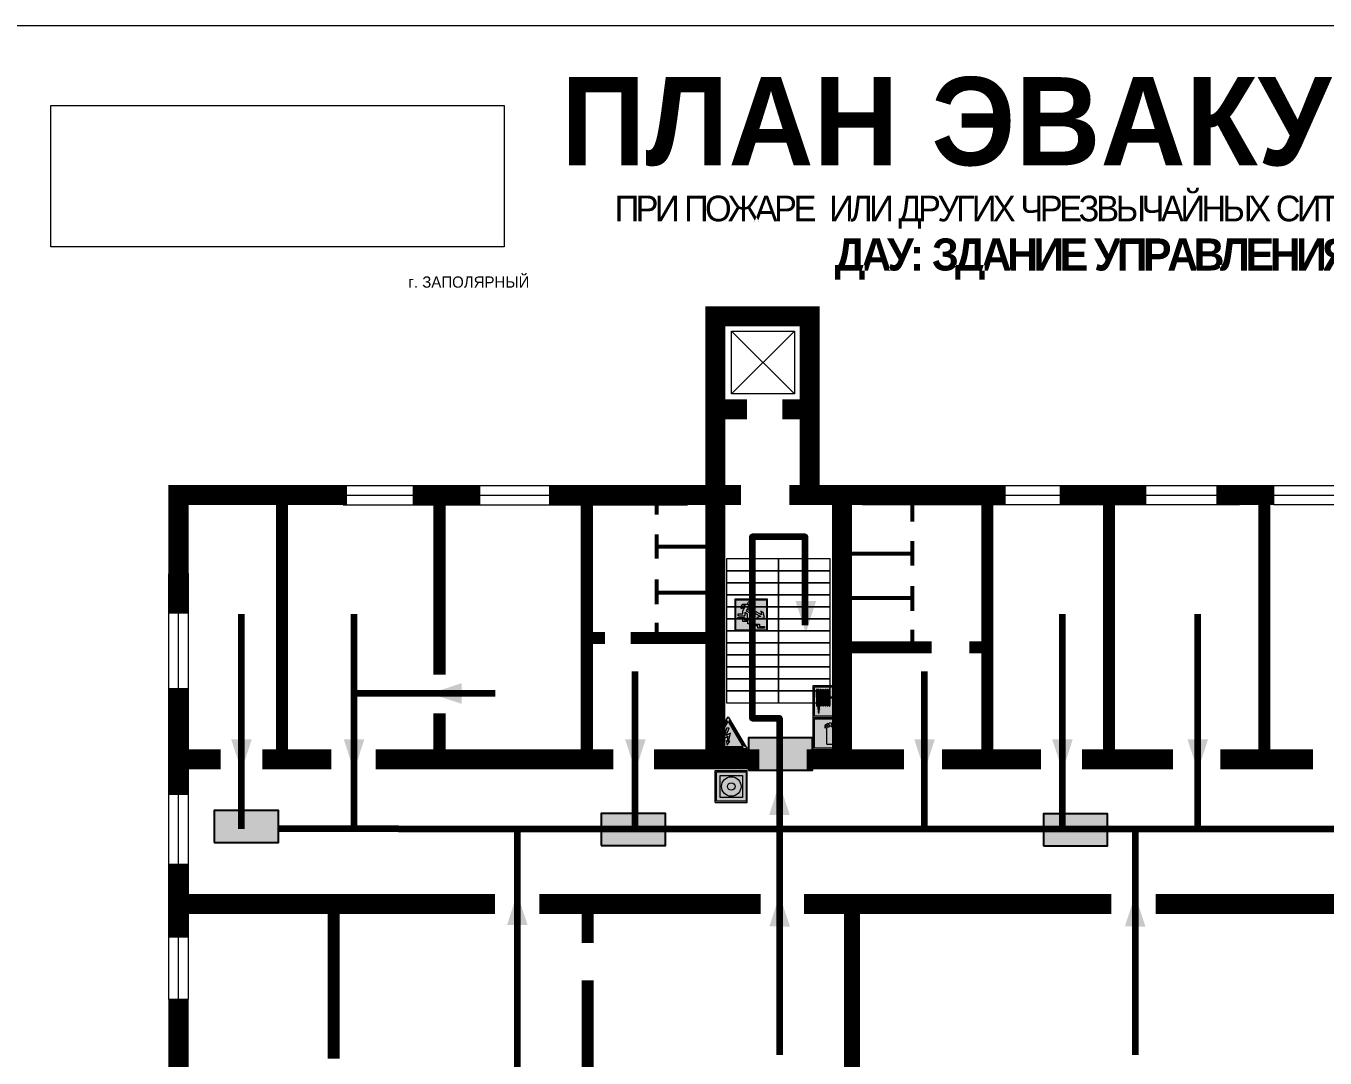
# Model space of a CAD drawing. Header units: millimetres. Extents: x 13114 to 67229, y 22859 to 38520.
# Drawn here: x 24421 to 24745.1, y 36480.2 to 36737.7 of the extents above; entities that cross this region are included whole.
import ezdxf

# ---------------------------------------------------------------- set-up
doc = ezdxf.new("R2010")
doc.units = ezdxf.units.MM
doc.layers.add('План_Штампы', color=7, linetype='Continuous')
doc.styles.add('обычный', font='arial.ttf')
picture_1 = doc.add_image_def('image1.jpg', size_in_pixel=(337, 105))

# ---------------------------------------------------------------- blocks, each defined once
blk = doc.blocks.new('A$C7B4425F7')
at = {"true_color": 0xffffff}
blk.add_hatch(color=7, dxfattribs=at).paths.add_polyline_path([(0, 0), (-16, 0), (-16, -8), (0, -8)])
h = blk.add_hatch(color=126)
h.paths.add_polyline_path([(-0.2, -0.2), (-15.8, -0.2), (-15.8, -7.8), (-0.2, -7.8)])
h.paths.add_polyline_path([(-11.76, -2.03), (-11.76, -3.66), (-11.17, -3.66, -0.568275), (-11.17, -6.18), (-12.58, -6.18), (-12.58, -2.03)], flags=16)
h.paths.add_polyline_path([(-13.33, -4.12, -0.495768), (-13.59, -6.18), (-15.03, -6.18), (-15.03, -2.03), (-13.59, -2.03, -0.487973)], flags=16)
h.paths.add_polyline_path([(-10.25, -2.03), (-9.48, -2.03), (-9.48, -6.18), (-10.25, -6.18)], flags=16)
h.paths.add_polyline_path([(-13.84, -3.69), (-14.24, -3.69), (-14.24, -3.03), (-13.9, -3.03, -0.692621)], flags=0)
h.paths.add_polyline_path([(-9.15, -2.03), (-8.4, -2.03), (-8.04, -3.07), (-7.68, -2.03), (-6.93, -2.03), (-7.64, -4.1), (-6.93, -6.18), (-7.68, -6.18), (-8.04, -5.14), (-8.4, -6.18), (-9.15, -6.18), (-8.44, -4.1)], flags=16)
h.paths.add_polyline_path([(-11.76, -4.46), (-11.42, -4.46, -0.692621), (-11.36, -5.12), (-11.76, -5.12)], flags=0)
h.paths.add_polyline_path([(-13.9, -5.2), (-14.24, -5.2), (-14.24, -4.55), (-13.84, -4.55, -0.708038)], flags=0)
edge = h.paths.add_edge_path(flags=16)
edge.add_ellipse((-5.51, -4.08), major_axis=(0, 2.05), ratio=0.586184, start_angle=0, end_angle=360)
edge = h.paths.add_edge_path(flags=0)
edge.add_ellipse((-5.51, -4.08), major_axis=(0, 1.14), ratio=0.454828, start_angle=0, end_angle=360)
h.paths.add_polyline_path([(-4.13, -4.96, 0.377264), (-3.48, -4.52, 0.0555), (-3.16, -2.03), (-1.66, -2.03), (-1.66, -4.96), (-0.96, -4.96), (-0.96, -7.01), (-1.75, -7.01), (-1.75, -6.18), (-3.3, -6.18), (-3.3, -7.02), (-4.13, -7.02)], flags=16)
h.paths.add_polyline_path([(-2.73, -2.91), (-2.28, -2.91), (-2.28, -4.96), (-3.05, -4.96, 0.079136)], flags=0)
at = {"color": 126}
blk.add_lwpolyline([(-16, -8), (0, -8), (0, 0), (-16, 0)], close=True, dxfattribs=at)
blk = doc.blocks.new('вниз')
at = {"lineweight": 0, "true_color": 0xffffff}
h = blk.add_hatch(color=7, dxfattribs=at)
h.dxf.hatch_style = 1
h.paths.add_polyline_path([(40994.51, -4472.22), (40986.51, -4472.22), (40986.51, -4480.22), (40994.51, -4480.22)])
h.paths.add_polyline_path([(40994.31, -4472.42), (40994.31, -4480.01), (40986.71, -4480.01), (40986.71, -4472.42)], flags=16)
h.paths.add_polyline_path([(40988.43, -4473.53), (40989.43, -4473.53), (40990.19, -4473.96), (40990.19, -4474.6), (40991, -4474.6), (40991, -4475.06), (40989.73, -4475.06), (40989.73, -4474.46), (40989.3, -4475.18), (40990.17, -4475.7), (40990.17, -4477.11), (40989.63, -4477.11), (40989.63, -4476.01), (40988.94, -4475.59), (40988.94, -4476.46), (40988.94, -4476.46), (40987.47, -4476.46), (40987.26, -4476.46), (40987.26, -4475.92), (40988.4, -4475.92), (40988.4, -4475.2), (40989.1, -4473.99), (40988.66, -4473.99), (40988.24, -4474.7), (40987.86, -4474.47), (40988.41, -4473.56)], flags=0)
h.paths.add_polyline_path([(40990.55, -4473.29, -1), (40989.69, -4473.29, -1)], flags=0)
h.paths.add_polyline_path([(40988.85, -4476.89), (40988.85, -4477.43), (40990.1, -4477.43), (40990.1, -4477.99), (40991.34, -4477.99), (40991.34, -4478.54), (40992.59, -4478.54), (40992.59, -4479.09), (40993.83, -4479.09), (40993.83, -4479.52), (40992.17, -4479.52), (40992.17, -4478.97), (40990.91, -4478.97), (40990.91, -4478.41), (40989.68, -4478.41), (40989.68, -4477.86), (40988.43, -4477.86), (40988.43, -4477.31), (40987.6, -4477.31), (40987.18, -4477.31), (40987.18, -4476.89)], flags=0)
h.paths.add_polyline_path([(40991.61, -4475.33), (40993.12, -4476.2), (40992.9, -4475.27), (40993.48, -4475.6), (40993.83, -4476.88), (40992.56, -4477.22), (40991.97, -4476.88), (40992.9, -4476.61), (40991.38, -4475.74), (40991.58, -4475.39)], flags=0)
h.paths.add_polyline_path([(40990.19, -4473.96), (40989.43, -4473.53), (40988.43, -4473.53), (40988.41, -4473.56), (40987.86, -4474.47), (40988.24, -4474.7), (40988.66, -4473.99), (40989.1, -4473.99), (40988.4, -4475.2), (40988.4, -4475.92), (40987.26, -4475.92), (40987.26, -4476.46), (40987.47, -4476.46), (40988.94, -4476.46), (40988.94, -4476.27), (40988.94, -4475.59), (40989.63, -4476.01), (40989.63, -4477.11), (40990.17, -4477.11), (40990.17, -4475.7), (40989.3, -4475.18), (40989.73, -4474.46), (40989.73, -4475.06), (40991, -4475.06), (40991, -4474.6), (40990.19, -4474.6)], flags=0)
h.paths.add_polyline_path([(40990.55, -4473.29, 1), (40989.69, -4473.29, 1)], flags=0)
h.paths.add_polyline_path([(40991.61, -4475.33), (40991.58, -4475.39), (40991.38, -4475.74), (40992.9, -4476.61), (40991.97, -4476.88), (40992.56, -4477.22), (40993.83, -4476.88), (40993.48, -4475.6), (40992.9, -4475.27), (40993.12, -4476.2)], flags=0)
h.paths.add_polyline_path([(40990.1, -4477.43), (40988.85, -4477.43), (40988.85, -4476.89), (40987.18, -4476.89), (40987.18, -4477.31), (40987.6, -4477.31), (40988.43, -4477.31), (40988.43, -4477.86), (40989.68, -4477.86), (40989.68, -4478.41), (40990.91, -4478.41), (40990.91, -4478.97), (40992.17, -4478.97), (40992.17, -4479.52), (40993.83, -4479.52), (40993.83, -4479.09), (40992.59, -4479.09), (40992.59, -4478.54), (40991.34, -4478.54), (40991.34, -4477.99), (40990.1, -4477.99)], flags=0)
at = {"lineweight": 0}
h = blk.add_hatch(color=126, dxfattribs=at)
h.dxf.hatch_style = 1
h.paths.add_polyline_path([(40994.31, -4472.42), (40986.71, -4472.42), (40986.71, -4480.01), (40994.31, -4480.01)])
h.paths.add_polyline_path([(40988.43, -4473.53), (40989.43, -4473.53), (40990.19, -4473.96), (40990.19, -4474.6), (40991, -4474.6), (40991, -4475.06), (40989.73, -4475.06), (40989.73, -4474.46), (40989.3, -4475.18), (40990.17, -4475.7), (40990.17, -4477.11), (40989.63, -4477.11), (40989.63, -4476.01), (40988.94, -4475.59), (40988.94, -4476.46), (40988.94, -4476.46), (40987.47, -4476.46), (40987.26, -4476.46), (40987.26, -4475.92), (40988.4, -4475.92), (40988.4, -4475.2), (40989.1, -4473.99), (40988.66, -4473.99), (40988.24, -4474.7), (40987.86, -4474.47), (40988.41, -4473.56)], flags=16)
h.paths.add_polyline_path([(40990.55, -4473.29, -1), (40989.69, -4473.29, -1)], flags=16)
h.paths.add_polyline_path([(40988.85, -4476.89), (40988.85, -4477.43), (40990.1, -4477.43), (40990.1, -4477.99), (40991.34, -4477.99), (40991.34, -4478.54), (40992.59, -4478.54), (40992.59, -4479.09), (40993.83, -4479.09), (40993.83, -4479.52), (40992.17, -4479.52), (40992.17, -4478.97), (40990.91, -4478.97), (40990.91, -4478.41), (40989.68, -4478.41), (40989.68, -4477.86), (40988.43, -4477.86), (40988.43, -4477.31), (40987.6, -4477.31), (40987.18, -4477.31), (40987.18, -4476.89)], flags=16)
h.paths.add_polyline_path([(40991.61, -4475.33), (40993.12, -4476.2), (40992.9, -4475.27), (40993.48, -4475.6), (40993.83, -4476.88), (40992.56, -4477.22), (40991.97, -4476.88), (40992.9, -4476.61), (40991.38, -4475.74), (40991.58, -4475.39)], flags=16)
at = {"lineweight": 0, "true_color": 0xffffff}
h = blk.add_hatch(color=7, dxfattribs=at)
h.dxf.hatch_style = 1
h.paths.add_polyline_path([(40989.73, -4474.46), (40989.73, -4475.06), (40991, -4475.06), (40991, -4474.6), (40990.19, -4474.6), (40990.19, -4473.96), (40989.43, -4473.53), (40988.43, -4473.53), (40988.41, -4473.56), (40987.86, -4474.47), (40988.24, -4474.7), (40988.66, -4473.99), (40989.1, -4473.99), (40988.4, -4475.2), (40988.4, -4475.92), (40987.26, -4475.92), (40987.26, -4476.46), (40987.47, -4476.46), (40988.94, -4476.46), (40988.94, -4475.59), (40989.63, -4476.01), (40989.63, -4477.11), (40990.17, -4477.11), (40990.17, -4475.7), (40989.3, -4475.18)])
h.paths.add_polyline_path([(40989.69, -4473.29, 1), (40990.55, -4473.29, 1)])
h.paths.add_polyline_path([(40991.61, -4475.33), (40991.58, -4475.39), (40991.38, -4475.74), (40992.9, -4476.61), (40991.97, -4476.88), (40992.56, -4477.22), (40993.83, -4476.88), (40993.48, -4475.6), (40992.9, -4475.27), (40993.12, -4476.2)])
h.paths.add_polyline_path([(40990.1, -4477.43), (40988.85, -4477.43), (40988.85, -4476.89), (40987.18, -4476.89), (40987.18, -4477.31), (40987.6, -4477.31), (40988.43, -4477.31), (40988.43, -4477.86), (40989.68, -4477.86), (40989.68, -4478.41), (40990.91, -4478.41), (40990.91, -4478.97), (40992.17, -4478.97), (40992.17, -4479.52), (40993.83, -4479.52), (40993.83, -4479.09), (40992.59, -4479.09), (40992.59, -4478.54), (40991.34, -4478.54), (40991.34, -4477.99), (40990.1, -4477.99)])
at = {"color": 126, "lineweight": 0}
for points in [[(40986.51, -4472.22), (40994.51, -4472.22), (40994.51, -4480.22), (40986.51, -4480.22)], [(40986.71, -4472.42), (40994.31, -4472.42), (40994.31, -4480.01), (40986.71, -4480.01)]]:
    blk.add_lwpolyline(points, close=True, dxfattribs=at)
for points in [[(40987.47, -4476.46), (40987.26, -4476.46), (40987.26, -4475.92), (40988.4, -4475.92), (40988.4, -4475.2), (40989.1, -4473.99), (40988.66, -4473.99), (40988.24, -4474.7), (40987.86, -4474.47), (40988.41, -4473.56), (40988.43, -4473.53), (40989.43, -4473.53), (40990.19, -4473.96), (40990.19, -4474.6), (40991, -4474.6), (40991, -4475.06), (40989.73, -4475.06), (40989.73, -4474.46), (40989.3, -4475.18), (40990.17, -4475.7), (40990.17, -4477.11), (40989.63, -4477.11), (40989.63, -4476.01), (40988.94, -4475.59), (40988.94, -4476.46)], [(40991.58, -4475.39), (40991.38, -4475.74), (40992.9, -4476.61), (40991.97, -4476.88), (40992.56, -4477.22), (40993.83, -4476.88), (40993.48, -4475.6), (40992.9, -4475.27), (40993.12, -4476.2), (40991.61, -4475.33), (40991.58, -4475.39)], [(40987.6, -4477.31), (40987.18, -4477.31), (40987.18, -4476.89), (40988.85, -4476.89), (40988.85, -4477.43), (40990.1, -4477.43), (40990.1, -4477.99), (40991.34, -4477.99), (40991.34, -4478.54), (40992.59, -4478.54), (40992.59, -4479.09), (40993.83, -4479.09), (40993.83, -4479.52), (40992.17, -4479.52), (40992.17, -4478.97), (40990.91, -4478.97), (40990.91, -4478.41), (40989.68, -4478.41), (40989.68, -4477.86), (40988.43, -4477.86), (40988.43, -4477.31), (40987.6, -4477.31)], [(40987.47, -4476.46), (40988.94, -4476.46), (40988.94, -4476.27)]]:
    blk.add_lwpolyline(points, dxfattribs=at)
blk.add_circle((40990.12, -4473.29), 0.432, dxfattribs=at)
blk = doc.blocks.new('A$C32E8229D')
at = {"true_color": 0xffffff}
blk.add_hatch(color=7, dxfattribs=at).paths.add_polyline_path([(0, 0), (0, -8), (16, -8), (16, 0)])
h = blk.add_hatch(color=126)
h.paths.add_polyline_path([(0.2, -0.2), (15.8, -0.2), (15.8, -7.8), (0.2, -7.8)])
h.paths.add_polyline_path([(13.49, -2.05), (12.08, -2.05), (11.37, -2.63, 0.162397), (11.29, -2.84), (11.29, -3.63), (10.35, -3.63), (10.35, -4.05), (11.68, -4.05), (11.68, -3.48), (12.26, -4.28), (11.29, -5.1), (11.29, -6.78), (11.85, -6.78), (11.85, -5.44), (12.8, -4.64), (12.8, -5.94), (14.46, -5.94), (14.46, -5.39), (13.45, -5.39), (13.45, -3.97), (12.46, -2.59), (13.15, -2.59), (13.69, -3.34), (14.18, -3)], flags=16)
h.paths.add_polyline_path([(10.74, -1.82, 1), (11.8, -1.82, 1)], flags=16)
h.paths.add_polyline_path([(9.39, -3.59), (5.99, -3.59), (6.56, -3.03), (5.91, -3.03), (5.1, -3.83), (5.91, -4.64), (6.56, -4.64), (5.99, -4.09), (9.39, -4.09)], flags=16)
h.paths.add_polyline_path([(4.29, -1.08), (1.72, -1.08), (1.72, -6.6), (4.29, -6.6)], flags=16)
at = {"color": 126}
blk.add_lwpolyline([(16, -8), (0, -8), (0, 0), (16, 0)], close=True, dxfattribs=at)
blk = doc.blocks.new('A$C54414219')
at = {"true_color": 0xffffff}
h = blk.add_hatch(color=7, dxfattribs=at)
h.paths.add_polyline_path([(2.39, -9.45), (2.39, -18.3), (11.23, -18.3), (11.23, -9.45)], flags=0)
h.paths.add_polyline_path([(10.71, -13.87, -1), (2.92, -13.87, -1)], flags=0)
h.paths.add_polyline_path([(8.3, -13.87, -1), (5.33, -13.87, -1)], flags=0)
h.paths.add_polyline_path([(0.41, -7.47), (0.41, -20.27), (13.21, -20.27), (13.21, -7.47)])
h.paths.add_polyline_path([(0.92, -19.77), (12.71, -19.77), (12.71, -7.98), (0.92, -7.98)], flags=16)
h.paths.add_polyline_path([(11.23, -9.45), (11.23, -18.3), (2.39, -18.3), (2.39, -9.45)], flags=0)
at = {"lineweight": 5}
h = blk.add_hatch(color=242, dxfattribs=at)
h.paths.add_polyline_path([(12.71, -7.98), (0.92, -7.98), (0.92, -19.77), (12.71, -19.77)])
h.paths.add_polyline_path([(11.23, -18.3), (2.39, -18.3), (2.39, -9.45), (11.23, -9.45)], flags=16)
h.paths.add_polyline_path([(10.71, -13.87, -1), (2.92, -13.87, -1)], flags=0)
h.paths.add_polyline_path([(8.3, -13.87, -1), (5.33, -13.87, -1)], flags=0)
at = {"true_color": 0xffffff}
h = blk.add_hatch(color=7, dxfattribs=at)
h.paths.add_polyline_path([(2.39, -9.45), (2.39, -18.3), (11.23, -18.3), (11.23, -9.45)])
h.paths.add_polyline_path([(10.71, -13.87, -1), (2.92, -13.87, -1)], flags=16)
h.paths.add_polyline_path([(8.3, -13.87, -1), (5.33, -13.87, -1)], flags=0)
at = {"lineweight": 5}
h = blk.add_hatch(color=242, dxfattribs=at)
h.paths.add_polyline_path([(2.92, -13.87, 1), (10.71, -13.87, 1)])
h.paths.add_polyline_path([(8.3, -13.87, -1), (5.33, -13.87, -1)], flags=16)
at = {"color": 242, "lineweight": 5}
for p, q in [((0.41, -20.27), (0.41, -7.47)), ((0.41, -7.47), (13.21, -7.47)), ((0.41, -7.47), (13.21, -7.47)), ((13.21, -20.27), (13.21, -7.47)), ((0.41, -20.27), (13.21, -20.27))]:
    blk.add_line(p, q, dxfattribs=at)
for points in [[(0.92, -7.98), (12.71, -7.98), (12.71, -19.77), (0.92, -19.77)], [(2.39, -9.45), (11.23, -9.45), (11.23, -18.3), (2.39, -18.3)]]:
    blk.add_lwpolyline(points, close=True, dxfattribs=at)
for radius in [3.89, 1.49]:
    blk.add_circle((6.81, -13.87), radius, dxfattribs=at)
blk = doc.blocks.new('A$C3E6D3DDE')
at = {"lineweight": 5}
h = blk.add_hatch(color=40, dxfattribs=at)
h.paths.add_polyline_path([(24.1, 1.45), (16.46, -11.35), (31.74, -11.35)])
h.paths.add_polyline_path([(24.09, -0.46), (30.03, -10.41), (18.14, -10.41)], flags=16)
h.paths.add_polyline_path([(24.54, -3.08), (23.41, -6.02), (25.13, -5.01), (24.33, -8.5), (24.82, -8.27), (23.79, -9.86), (23.4, -8.04), (23.8, -8.43), (24.04, -6.29), (22.39, -7.25), (23.44, -3.08)], flags=0)
h = blk.add_hatch(color=256, dxfattribs=at)
h.paths.add_polyline_path([(24.37, 0.03, 0.567511), (23.82, 0.03), (17.59, -10.4, 0.582454), (17.86, -10.88), (30.32, -10.88, 0.582149), (30.6, -10.4)])
h.paths.add_polyline_path([(24.09, -0.46), (18.14, -10.41), (30.03, -10.41)], flags=16)
h.paths.add_polyline_path([(24.54, -3.08), (23.41, -6.02), (25.13, -5.01), (24.33, -8.5), (24.82, -8.27), (23.79, -9.86), (23.4, -8.04), (23.8, -8.43), (24.04, -6.29), (22.39, -7.25), (23.44, -3.08)], flags=0)
h = blk.add_hatch(color=40, dxfattribs=at)
h.paths.add_polyline_path([(24.09, -0.46), (18.14, -10.41), (30.03, -10.41)])
h.paths.add_polyline_path([(24.82, -8.27), (23.79, -9.86), (23.4, -8.04), (23.8, -8.43), (24.04, -6.29), (22.39, -7.25), (23.44, -3.08), (24.54, -3.08), (23.41, -6.02), (25.13, -5.01), (24.33, -8.5)], flags=16)
at = {"color": 40, "lineweight": 5}
for p, q in [((16.46, -11.35), (24.1, 1.45)), ((24.1, 1.45), (31.74, -11.35))]:
    blk.add_line(p, q, dxfattribs=at)
at = {"lineweight": 5}
for p, q in [((17.59, -10.4), (23.82, 0.03)), ((24.37, 0.03), (30.6, -10.4)), ((18.14, -10.41), (24.09, -0.46)), ((23.44, -3.08), (22.39, -7.25)), ((23.41, -6.02), (24.54, -3.08)), ((25.13, -5.01), (23.41, -6.02)), ((24.54, -3.08), (23.44, -3.08)), ((24.09, -0.46), (30.03, -10.41)), ((24.33, -8.5), (25.13, -5.01)), ((22.39, -7.25), (24.04, -6.29)), ((23.8, -8.43), (23.4, -8.04)), ((23.4, -8.04), (23.79, -9.86)), ((23.79, -9.86), (24.82, -8.27)), ((24.04, -6.29), (23.8, -8.43)), ((24.82, -8.27), (24.33, -8.5)), ((17.86, -10.88), (30.32, -10.88)), ((18.14, -10.41), (30.03, -10.41))]:
    blk.add_line(p, q, dxfattribs=at)
at = {"color": 50, "lineweight": 5}
blk.add_line((31.74, -11.35), (16.46, -11.35), dxfattribs=at)
blk = doc.blocks.new('A$C3AD82952')
at = {"true_color": 0xf5f5ff}
h = blk.add_hatch(color=7, dxfattribs=at)
h.dxf.hatch_style = 1
h.paths.add_polyline_path([(8.21, 8.73, 0.414214), (7.89, 9.05), (7.22, 9.05), (7.22, 9.92), (7.59, 9.92, 1), (7.57, 10.36), (7.22, 10.36), (7.22, 10.6), (6.43, 10.6), (6.43, 10.36), (6.01, 10.36), (4.74, 9.59), (4.74, 8.69), (4.98, 8.73), (4.98, 9.26), (6.12, 9.91), (6.43, 9.91), (6.43, 9.05), (5.76, 9.05, 0.414214), (5.44, 8.73), (5.44, 2.2), (8.21, 2.2)], flags=0)
h.paths.add_polyline_path([(12.8, 12.8), (0, 12.8), (0, 0), (12.8, 0)])
h.paths.add_polyline_path([(0.51, 12.29), (12.29, 12.29), (12.29, 0.51), (0.51, 0.51)], flags=16)
h.paths.add_polyline_path([(4.74, 9.59), (6.01, 10.36), (6.43, 10.36), (6.43, 10.6), (7.22, 10.6), (7.22, 10.36), (7.59, 10.36, -0.94586), (7.59, 9.92), (7.22, 9.92), (7.22, 9.05), (7.89, 9.05, -0.414214), (8.21, 8.73), (8.21, 2.2), (5.44, 2.2), (5.44, 8.73, -0.414214), (5.76, 9.05), (6.43, 9.05), (6.43, 9.91), (6.12, 9.91), (4.98, 9.26), (4.98, 8.73), (4.74, 8.69)], flags=0)
h = blk.add_hatch(color=242)
h.dxf.hatch_style = 1
h.paths.add_polyline_path([(12.29, 12.29), (0.51, 12.29), (0.51, 0.51), (12.29, 0.51)])
h.paths.add_polyline_path([(4.74, 8.69), (4.74, 9.59), (6.01, 10.36), (6.43, 10.36), (6.43, 10.6), (7.22, 10.6), (7.22, 10.36), (7.59, 10.36, -0.94586), (7.59, 9.92), (7.22, 9.92), (7.22, 9.05), (7.89, 9.05, -0.414214), (8.21, 8.73), (8.21, 2.2), (5.44, 2.2), (5.44, 8.73, -0.414214), (5.76, 9.05), (6.43, 9.05), (6.43, 9.91), (6.12, 9.91), (4.98, 9.26), (4.98, 8.73)], flags=16)
h = blk.add_hatch(color=7, dxfattribs=at)
h.dxf.hatch_style = 1
h.paths.add_polyline_path([(8.21, 8.73, 0.414214), (7.89, 9.05), (7.22, 9.05), (7.22, 9.92), (7.59, 9.92, 1), (7.57, 10.36), (7.22, 10.36), (7.22, 10.6), (6.43, 10.6), (6.43, 10.36), (6.01, 10.36), (4.74, 9.59), (4.74, 8.69), (4.98, 8.73), (4.98, 9.26), (6.12, 9.91), (6.43, 9.91), (6.43, 9.05), (5.76, 9.05, 0.414214), (5.44, 8.73), (5.44, 2.2), (8.21, 2.2)])
at = {"color": 242, "lineweight": 5}
for p, q in [((0, 0), (0, 12.8)), ((0, 12.8), (12.8, 12.8)), ((7.22, 10.6), (6.43, 10.6)), ((6.43, 10.6), (6.43, 10.36)), ((7.22, 10.36), (7.22, 10.6)), ((12.8, 0), (12.8, 12.8)), ((6.01, 10.36), (4.74, 9.59)), ((4.74, 9.59), (4.74, 8.69)), ((4.74, 8.69), (4.98, 8.73)), ((4.98, 9.26), (6.12, 9.91)), ((4.98, 8.73), (4.98, 9.26)), ((5.44, 2.2), (5.44, 8.73)), ((5.76, 9.05), (6.43, 9.05)), ((6.01, 10.36), (6.43, 10.36)), ((6.12, 9.91), (6.43, 9.91)), ((6.43, 9.91), (6.43, 9.05)), ((7.59, 10.36), (7.22, 10.36)), ((7.22, 9.05), (7.22, 9.92)), ((7.59, 9.92), (7.22, 9.92)), ((7.89, 9.05), (7.22, 9.05)), ((8.21, 2.2), (8.21, 8.73)), ((0, 0), (12.8, 0)), ((5.44, 2.2), (8.21, 2.2))]:
    blk.add_line(p, q, dxfattribs=at)
blk.add_lwpolyline([(0.51, 12.29), (12.29, 12.29), (12.29, 0.51), (0.51, 0.51)], close=True, dxfattribs=at)
for centre, radius, start, end in [((5.76, 8.73), 0.32, 90, 180), ((7.58, 10.14), 0.223, 273.1875, 86.8125), ((7.89, 8.73), 0.32, 0, 90)]:
    blk.add_arc(centre, radius, start, end, dxfattribs=at)
blk = doc.blocks.new('A$C37112FD5')
at = {"true_color": 0xf5f5ff}
h = blk.add_hatch(color=7, dxfattribs=at)
h.dxf.hatch_style = 1
h.paths.add_polyline_path([(12.8, -7.4), (0, -7.4), (0, -20.2), (12.8, -20.2)])
h.paths.add_polyline_path([(12.29, -7.91), (12.29, -19.69), (0.51, -19.69), (0.51, -7.91)], flags=16)
h.paths.add_polyline_path([(4.98, -9.04, -0.42597), (5.17, -9.22), (5.17, -12.25), (5.17, -15.29, -0.432244), (4.98, -15.47), (4.83, -15.47, -0.42597), (4.64, -15.29), (4.64, -12.25), (4.64, -9.22, -0.432244), (4.83, -9.04)], flags=0)
h.paths.add_polyline_path([(4.28, -9.22), (4.28, -12.25), (4.28, -15.29, -0.432244), (4.09, -15.47), (3.94, -15.47, -0.42597), (3.75, -15.29), (3.75, -12.25), (3.75, -9.22, -0.432244), (3.94, -9.04), (4.09, -9.04, -0.42597)], flags=0)
h.paths.add_polyline_path([(5.72, -9.04), (5.87, -9.04, -0.42597), (6.06, -9.22), (6.06, -12.25), (6.06, -15.29, -0.432244), (5.87, -15.47), (5.72, -15.47, -0.42597), (5.53, -15.29), (5.53, -12.25), (5.53, -9.22, -0.432244)], flags=0)
h.paths.add_polyline_path([(6.42, -8.9), (6.5, -8.9, -0.42597), (6.69, -9.08), (6.69, -12.03), (8.21, -12.03, -15.824349), (8.21, -12.47), (6.69, -12.47), (6.69, -15.42, -0.432244), (6.5, -15.6), (6.42, -15.6)], flags=0)
h.paths.add_polyline_path([(3.39, -9.22), (3.39, -12.25), (3.39, -15.29, -0.432244), (3.2, -15.47), (3.05, -15.47, -0.42597), (2.85, -15.29), (2.85, -12.25), (2.85, -9.22, -0.432244), (3.05, -9.04), (3.2, -9.04, -0.42597)], flags=0)
h.paths.add_polyline_path([(2.5, -9.22), (2.5, -16.71), (1.96, -16.71), (1.96, -9.22, -0.432244), (2.15, -9.04), (2.31, -9.04, -0.42597)], flags=0)
h.paths.add_polyline_path([(1.61, -8.9), (1.61, -15.6), (1.57, -15.6, -0.42597), (1.37, -15.42), (1.37, -12.03), (1.37, -9.09, -0.432244), (1.57, -8.9)], flags=0)
h.paths.add_polyline_path([(9.76, -10.81), (9.76, -12.03), (8.49, -12.03, -0.336371)], flags=0)
h.paths.add_polyline_path([(8.49, -12.47), (9.76, -12.47), (9.76, -13.7, -0.336371)], flags=0)
h.paths.add_polyline_path([(10.11, -10.81, -0.336371), (11.38, -12.03), (10.11, -12.03)], flags=0)
h.paths.add_polyline_path([(10.11, -12.47), (11.38, -12.47, -0.336371), (10.11, -13.7)], flags=0)
h.paths.add_polyline_path([(2.5, -16.84), (2.5, -17.05), (1.97, -17.05), (1.97, -16.84)], flags=0)
h.paths.add_polyline_path([(2.5, -17.24, -0.033778), (2.24, -18.6, -0.033778), (1.97, -17.24)], flags=0)
h = blk.add_hatch(color=242)
h.dxf.hatch_style = 1
h.paths.add_polyline_path([(12.29, -7.91), (0.51, -7.91), (0.51, -19.69), (12.29, -19.69)])
h.paths.add_polyline_path([(6.42, -15.6), (6.42, -8.9), (6.5, -8.9, -0.42597), (6.69, -9.08), (6.69, -12.03), (8.21, -12.03, -15.824349), (8.21, -12.47), (6.69, -12.47), (6.69, -15.42, -0.432244), (6.5, -15.6)], flags=16)
h.paths.add_polyline_path([(5.87, -15.47), (5.72, -15.47, -0.42597), (5.53, -15.29), (5.53, -12.25), (5.53, -9.22, -0.432244), (5.72, -9.04), (5.87, -9.04, -0.42597), (6.06, -9.22), (6.06, -12.25), (6.06, -15.29, -0.432244)], flags=16)
h.paths.add_polyline_path([(4.98, -15.47), (4.83, -15.47, -0.42597), (4.64, -15.29), (4.64, -12.25), (4.64, -9.22, -0.432244), (4.83, -9.04), (4.98, -9.04, -0.42597), (5.17, -9.22), (5.17, -12.25), (5.17, -15.29, -0.432244)], flags=16)
h.paths.add_polyline_path([(4.09, -15.47), (3.94, -15.47, -0.42597), (3.75, -15.29), (3.75, -12.25), (3.75, -9.22, -0.432244), (3.94, -9.04), (4.09, -9.04, -0.42597), (4.28, -9.22), (4.28, -12.25), (4.28, -15.29, -0.432244)], flags=16)
h.paths.add_polyline_path([(3.2, -15.47), (3.05, -15.47, -0.42597), (2.85, -15.29), (2.85, -12.25), (2.85, -9.22, -0.432244), (3.05, -9.04), (3.2, -9.04, -0.42597), (3.39, -9.22), (3.39, -12.25), (3.39, -15.29, -0.432244)], flags=16)
h.paths.add_polyline_path([(2.5, -17.05), (1.97, -17.05), (1.97, -16.84), (2.5, -16.84)], flags=16)
h.paths.add_polyline_path([(2.5, -17.24, -0.033778), (2.24, -18.6, -0.033778), (1.97, -17.24)], flags=16)
h.paths.add_polyline_path([(2.5, -16.71), (1.96, -16.71), (1.96, -9.22, -0.432244), (2.15, -9.04), (2.31, -9.04, -0.42597), (2.5, -9.22)], flags=16)
h.paths.add_polyline_path([(1.61, -15.6), (1.57, -15.6, -0.42597), (1.37, -15.42), (1.37, -12.03), (1.37, -9.09, -0.432244), (1.57, -8.9), (1.61, -8.9)], flags=16)
h.paths.add_polyline_path([(8.49, -12.47), (9.76, -12.47), (9.76, -13.7, -0.336371)], flags=0)
h.paths.add_polyline_path([(10.11, -13.7), (10.11, -12.47), (11.38, -12.47, -0.336371)], flags=0)
h.paths.add_polyline_path([(8.49, -12.03, -0.336371), (9.76, -10.81), (9.76, -12.03)], flags=0)
h.paths.add_polyline_path([(10.11, -12.03), (10.11, -10.81, -0.336371), (11.38, -12.03)], flags=0)
h = blk.add_hatch(color=7, dxfattribs=at)
h.dxf.hatch_style = 1
h.paths.add_polyline_path([(1.61, -8.9), (1.57, -8.9, 0.432244), (1.37, -9.09), (1.37, -12.03), (1.37, -15.42, 0.42597), (1.57, -15.6), (1.61, -15.6)])
h.paths.add_polyline_path([(2.5, -9.22, 0.42597), (2.31, -9.04), (2.15, -9.04, 0.432244), (1.96, -9.22), (1.96, -16.71), (2.5, -16.71)])
h.paths.add_polyline_path([(2.5, -16.84), (1.97, -16.84), (1.97, -17.05), (2.5, -17.05)])
h.paths.add_polyline_path([(2.5, -17.24), (1.97, -17.24, 0.033778), (2.24, -18.6, 0.033778)])
h.paths.add_polyline_path([(3.39, -12.25), (3.39, -9.22, 0.42597), (3.2, -9.04), (3.05, -9.04, 0.432244), (2.85, -9.22), (2.85, -12.25), (2.85, -15.29, 0.42597), (3.05, -15.47), (3.2, -15.47, 0.432244), (3.39, -15.29)])
h.paths.add_polyline_path([(4.28, -12.25), (4.28, -9.22, 0.42597), (4.09, -9.04), (3.94, -9.04, 0.432244), (3.75, -9.22), (3.75, -12.25), (3.75, -15.29, 0.42597), (3.94, -15.47), (4.09, -15.47, 0.432244), (4.28, -15.29)])
h.paths.add_polyline_path([(5.17, -12.25), (5.17, -9.22, 0.42597), (4.98, -9.04), (4.83, -9.04, 0.432244), (4.64, -9.22), (4.64, -12.25), (4.64, -15.29, 0.42597), (4.83, -15.47), (4.98, -15.47, 0.432244), (5.17, -15.29)])
h.paths.add_polyline_path([(6.06, -12.25), (6.06, -9.22, 0.42597), (5.87, -9.04), (5.72, -9.04, 0.432244), (5.53, -9.22), (5.53, -12.25), (5.53, -15.29, 0.42597), (5.72, -15.47), (5.87, -15.47, 0.432244), (6.06, -15.29)])
h.paths.add_polyline_path([(6.69, -12.47), (8.21, -12.47, 15.824349), (8.21, -12.03), (6.69, -12.03), (6.69, -9.08, 0.42597), (6.5, -8.9), (6.42, -8.9), (6.42, -15.6), (6.5, -15.6, 0.432244), (6.69, -15.42)])
h.paths.add_polyline_path([(8.49, -12.47), (9.76, -12.47), (9.76, -13.7, -0.336371)], flags=16)
h.paths.add_polyline_path([(8.49, -12.03, -0.336371), (9.76, -10.81), (9.76, -12.03)], flags=16)
h.paths.add_polyline_path([(10.11, -12.47), (11.38, -12.47, -0.336371), (10.11, -13.7)], flags=16)
h.paths.add_polyline_path([(10.11, -12.03), (10.11, -10.81, -0.336371), (11.38, -12.03)], flags=16)
h = blk.add_hatch(color=242)
h.dxf.hatch_style = 1
h.paths.add_polyline_path([(9.76, -10.81, 0.336371), (8.49, -12.03), (9.76, -12.03)])
h.paths.add_polyline_path([(10.11, -10.81), (10.11, -12.03), (11.38, -12.03, 0.336371)])
h.paths.add_polyline_path([(11.38, -12.47), (10.11, -12.47), (10.11, -13.7, 0.336371)])
h.paths.add_polyline_path([(9.76, -12.47), (8.49, -12.47, 0.336371), (9.76, -13.7)])
at = {"color": 242, "lineweight": 5}
for p, q in [((0, -20.2), (0, -7.4)), ((0, -7.4), (12.8, -7.4)), ((1.37, -12.03), (1.37, -9.08)), ((1.57, -8.9), (1.61, -8.9)), ((1.61, -8.9), (1.61, -15.6)), ((1.96, -16.71), (1.96, -9.22)), ((2.15, -9.04), (2.31, -9.04)), ((2.5, -16.71), (2.5, -9.22)), ((2.85, -12.25), (2.85, -9.22)), ((3.05, -9.04), (3.2, -9.04)), ((3.39, -12.25), (3.39, -9.22)), ((3.75, -12.25), (3.75, -9.22)), ((3.94, -9.04), (4.09, -9.04)), ((4.28, -12.25), (4.28, -9.22)), ((4.64, -12.25), (4.64, -9.22)), ((4.83, -9.04), (4.98, -9.04)), ((5.17, -12.25), (5.17, -9.22)), ((5.53, -12.25), (5.53, -9.22)), ((5.72, -9.04), (5.87, -9.04)), ((6.06, -12.25), (6.06, -9.22)), ((6.42, -8.9), (6.42, -15.6)), ((6.5, -8.9), (6.42, -8.9)), ((6.69, -12.03), (6.69, -9.08)), ((12.8, -20.2), (12.8, -7.4)), ((1.37, -12.03), (1.37, -15.42)), ((2.85, -12.25), (2.85, -15.29)), ((3.05, -15.47), (3.2, -15.47)), ((3.39, -12.25), (3.39, -15.29)), ((3.75, -12.25), (3.75, -15.29)), ((3.94, -15.47), (4.09, -15.47)), ((4.28, -12.25), (4.28, -15.29)), ((4.64, -12.25), (4.64, -15.29)), ((4.83, -15.47), (4.98, -15.47)), ((5.17, -12.25), (5.17, -15.29)), ((5.53, -12.25), (5.53, -15.29)), ((5.72, -15.47), (5.87, -15.47)), ((6.06, -12.25), (6.06, -15.29)), ((8.21, -12.03), (6.69, -12.03)), ((8.21, -12.47), (6.69, -12.47)), ((6.69, -12.47), (6.69, -15.42)), ((9.76, -12.03), (8.49, -12.03)), ((9.76, -12.47), (8.49, -12.47)), ((9.76, -10.81), (9.76, -12.03)), ((9.76, -12.47), (9.76, -13.7)), ((10.11, -10.81), (10.11, -12.03)), ((11.38, -12.03), (10.11, -12.03)), ((11.38, -12.47), (10.11, -12.47)), ((10.11, -12.47), (10.11, -13.7)), ((0, -20.2), (12.8, -20.2)), ((1.57, -15.6), (1.61, -15.6)), ((1.96, -16.71), (2.5, -16.71)), ((1.97, -16.84), (2.5, -16.84)), ((1.97, -17.05), (1.97, -16.84)), ((2.5, -17.05), (1.97, -17.05)), ((1.97, -17.24), (2.5, -17.24)), ((2.5, -16.84), (2.5, -17.05)), ((6.42, -15.6), (6.5, -15.6))]:
    blk.add_line(p, q, dxfattribs=at)
blk.add_lwpolyline([(0.51, -7.91), (12.29, -7.91), (12.29, -19.69), (0.51, -19.69)], close=True, dxfattribs=at)
for centre, radius, start, end in [((1.56, -9.09), 0.182, 87.1027, 180.6071), ((2.15, -9.22), 0.182, 87.1027, 180.6071), ((2.32, -9.22), 0.182, 359.3929, 92.8973), ((3.04, -9.22), 0.182, 87.1027, 180.6071), ((3.21, -9.22), 0.182, 359.3929, 92.8973), ((3.93, -9.22), 0.182, 87.1027, 180.6071), ((4.1, -9.22), 0.182, 359.3929, 92.8973), ((4.82, -9.22), 0.182, 87.1027, 180.6071), ((4.99, -9.22), 0.182, 359.3929, 92.8973), ((5.71, -9.22), 0.182, 87.1027, 180.6071), ((5.88, -9.22), 0.182, 359.3929, 92.8973), ((6.51, -9.09), 0.182, 359.3929, 92.8973), ((1.56, -15.42), 0.182, 179.3929, 272.8973), ((3.04, -15.29), 0.182, 179.3929, 272.8973), ((3.21, -15.29), 0.182, 267.1027, 0.6071), ((3.93, -15.29), 0.182, 179.3929, 272.8973), ((4.1, -15.29), 0.182, 267.1027, 0.6071), ((4.82, -15.29), 0.182, 179.3929, 272.8973), ((4.99, -15.29), 0.182, 267.1027, 0.6071), ((5.71, -15.29), 0.182, 179.3929, 272.8973), ((5.88, -15.29), 0.182, 267.1027, 0.6071), ((6.51, -15.42), 0.182, 267.1027, 0.6071), ((9.93, -12.25), 1.74, 187.2319, 172.7681), ((9.93, -12.25), 1.46, 96.9927, 171.3585), ((9.93, -12.25), 1.46, 188.6415, 263.0073), ((9.93, -12.25), 1.46, 8.6415, 83.0073), ((9.93, -12.25), 1.46, 276.9927, 351.3585), ((12.17, -15.98), 10.27, 187.041, 194.7793), ((-7.7, -15.98), 10.27, 345.2207, 352.959)]:
    blk.add_arc(centre, radius, start, end, dxfattribs=at)

msp = doc.modelspace()

# ---------------------------------------------------------------- linework, layer by layer
at = {"color": 5, "lineweight": 0}
msp.add_lwpolyline([(24401.83, 36342.74), (25001.83, 36342.74), (25001.83, 36737.74), (24401.83, 36737.74)], close=True, dxfattribs=at)
at = {"lineweight": 100, "const_width": 5}
for points in [[(24592.99, 36554.76), (24592.99, 36665.3), (24616.53, 36665.3), (24616.53, 36620.69)], [(24592.99, 36642.08), (24600.93, 36642.08)], [(24616.53, 36642.08), (24609.71, 36642.08)], [(24459.06, 36591.1), (24459.06, 36620.69), (24501.07, 36620.69)], [(24517.45, 36620.69), (24534.37, 36620.69)], [(24551.47, 36620.69), (24567.31, 36620.69)], [(24565.89, 36620.69), (24599.37, 36620.69)], [(24611.49, 36620.69), (24653.52, 36620.69)], [(24624.59, 36620.69), (24624.59, 36554.76)], [(24646.39, 36620.69), (24665.43, 36620.69)], [(24678.89, 36620.69), (24700.56, 36620.69)], [(24717.97, 36620.69), (24732.49, 36620.69)], [(24459.06, 36545.85), (24459.06, 36572.55)], [(24459.06, 36554.76), (24469.56, 36554.76)], [(24479.95, 36554.76), (24497.21, 36554.76)], [(24508.27, 36554.76), (24567.55, 36554.76)], [(24577.72, 36554.76), (24604.01, 36554.76)], [(24615.8, 36554.76), (24640.03, 36554.76)], [(24617.95, 36554.76), (24637.63, 36554.76)], [(24649.59, 36554.76), (24674.25, 36554.76)], [(24684.48, 36554.76), (24707.17, 36554.76)], [(24718.98, 36554.76), (24742.14, 36554.76)], [(24459.06, 36510.27), (24459.06, 36528.75)], [(24459.06, 36518.64), (24538.04, 36518.64)], [(24549.07, 36518.64), (24604.29, 36518.64)], [(24615.14, 36518.64), (24691.8, 36518.64)], [(24702.87, 36518.64), (24801.45, 36518.64)], [(24504.65, 36451.66), (24459.06, 36451.66), (24459.06, 36495.02)]]:
    msp.add_lwpolyline(points, dxfattribs=at)
at = {"lineweight": 0}
for points in [[(24597, 36661.56), (24612.76, 36661.56), (24612.76, 36645.95), (24597, 36645.95)], [(24595.81, 36601.77), (24608.72, 36601.77), (24608.72, 36604.76), (24595.81, 36604.76)], [(24608.72, 36601.77), (24621.62, 36601.77), (24621.62, 36604.76), (24608.72, 36604.76)], [(24595.81, 36598.78), (24608.72, 36598.78), (24608.72, 36601.77), (24595.81, 36601.77)], [(24608.72, 36598.78), (24621.62, 36598.78), (24621.62, 36601.77), (24608.72, 36601.77)], [(24595.81, 36595.79), (24608.72, 36595.79), (24608.72, 36598.78), (24595.81, 36598.78)], [(24608.72, 36595.79), (24621.62, 36595.79), (24621.62, 36598.78), (24608.72, 36598.78)], [(24595.81, 36592.8), (24608.72, 36592.8), (24608.72, 36595.79), (24595.81, 36595.79)], [(24608.72, 36592.8), (24621.62, 36592.8), (24621.62, 36595.79), (24608.72, 36595.79)], [(24595.81, 36589.81), (24608.72, 36589.81), (24608.72, 36592.8), (24595.81, 36592.8)], [(24608.72, 36589.81), (24621.62, 36589.81), (24621.62, 36592.8), (24608.72, 36592.8)], [(24595.81, 36586.82), (24608.72, 36586.82), (24608.72, 36589.81), (24595.81, 36589.81)], [(24608.72, 36586.82), (24621.62, 36586.82), (24621.62, 36589.81), (24608.72, 36589.81)], [(24595.81, 36583.83), (24608.72, 36583.83), (24608.72, 36586.82), (24595.81, 36586.82)], [(24608.72, 36583.83), (24621.62, 36583.83), (24621.62, 36586.82), (24608.72, 36586.82)], [(24595.81, 36580.84), (24608.72, 36580.84), (24608.72, 36583.83), (24595.81, 36583.83)], [(24608.72, 36580.84), (24621.62, 36580.84), (24621.62, 36583.83), (24608.72, 36583.83)], [(24595.81, 36577.86), (24608.72, 36577.86), (24608.72, 36580.84), (24595.81, 36580.84)], [(24608.72, 36577.86), (24621.62, 36577.86), (24621.62, 36580.84), (24608.72, 36580.84)], [(24595.81, 36574.87), (24608.72, 36574.87), (24608.72, 36577.86), (24595.81, 36577.86)], [(24608.72, 36574.87), (24621.62, 36574.87), (24621.62, 36577.86), (24608.72, 36577.86)], [(24595.81, 36571.88), (24608.72, 36571.88), (24608.72, 36574.87), (24595.81, 36574.87)], [(24608.72, 36571.88), (24621.62, 36571.88), (24621.62, 36574.87), (24608.72, 36574.87)], [(24595.81, 36568.89), (24608.72, 36568.89), (24608.72, 36571.88), (24595.81, 36571.88)], [(24608.72, 36568.89), (24621.62, 36568.89), (24621.62, 36571.88), (24608.72, 36571.88)]]:
    msp.add_lwpolyline(points, close=True, dxfattribs=at)
for points in [[(24597, 36645.95), (24612.76, 36661.56)], [(24597, 36661.56), (24612.76, 36645.95)], [(24500.65, 36623.07), (24586.5, 36623.07)], [(24629.58, 36623.06), (24722.31, 36623.06)], [(24731.84, 36623.07), (24946.99, 36623.07)], [(24500.18, 36618.26), (24586.03, 36618.26)], [(24501.07, 36620.69), (24586.92, 36620.69)], [(24629.72, 36618.31), (24723.81, 36618.31)], [(24629.74, 36620.69), (24721.85, 36620.69)], [(24732.27, 36618.31), (24947.41, 36618.31)], [(24732.49, 36620.69), (24947.64, 36620.69)], [(24456.69, 36494.85), (24456.69, 36601.04)], [(24459.06, 36495.02), (24459.06, 36601.21)], [(24461.54, 36494.93), (24461.54, 36601.12)]]:
    msp.add_lwpolyline(points, dxfattribs=at)
for points, const_width in [([(24484.86, 36554.76), (24484.86, 36620.69)], 3), ([(24524.18, 36575.9), (24524.18, 36620.69)], 3), ([(24560.94, 36554.76), (24560.94, 36620.69)], 3), ([(24660.83, 36554.76), (24660.83, 36620.69)], 3), ([(24691.24, 36554.76), (24691.24, 36620.69)], 3), ([(24730.01, 36554.76), (24730.01, 36620.69)], 3), ([(24578.38, 36615.81), (24578.38, 36620.18)], 1), ([(24642.14, 36614.08), (24642.14, 36618.46)], 1), ([(24578.38, 36604.81), (24578.38, 36610.93)], 1), ([(24578.38, 36607.81), (24592.16, 36607.81)], 1), ([(24642.14, 36603.09), (24642.14, 36609.21)], 1), ([(24642.14, 36606.08), (24625.62, 36606.08)], 1), ([(24578.38, 36593.47), (24578.38, 36599.7)], 1), ([(24642.14, 36591.75), (24642.14, 36597.98)], 1), ([(24578.38, 36596.35), (24592.16, 36596.35)], 1), ([(24642.14, 36594.99), (24625.62, 36594.99)], 1), ([(24578.38, 36585.64), (24578.38, 36588.82)], 1), ([(24560.94, 36585.02), (24565.47, 36585.02)], 3), ([(24593.51, 36585.02), (24571.87, 36585.02)], 3), ([(24642.14, 36583.92), (24642.14, 36587.1)], 1), ([(24646.97, 36582.68), (24624.93, 36582.68)], 3), ([(24660.83, 36582.68), (24656.41, 36582.68)], 3), ([(24524.18, 36554.76), (24524.18, 36566.24)], 3), ([(24497.8, 36480.09), (24497.8, 36517.6)], 3), ([(24561.12, 36508.94), (24561.12, 36517.6)], 3), ([(24627.11, 36451.66), (24627.11, 36517.6)], 4), ([(24561.12, 36451.66), (24561.12, 36499.64)], 3)]:
    msp.add_lwpolyline(points, dxfattribs=dict(at, const_width=const_width))
at = {"color": 126, "lineweight": 100, "true_color": 0x008754}
for points in [[(24615.45, 36588.27), (24615.45, 36610.28), (24602.17, 36610.28), (24602.17, 36565.05), (24609.01, 36565.05), (24609.01, 36537.41)], [(24474.75, 36537.41), (24474.75, 36590.97)], [(24502.85, 36537.41), (24502.85, 36590.97)], [(24679.6, 36537.41), (24679.6, 36590.97)], [(24713.36, 36537.41), (24713.36, 36590.97)], [(24573.03, 36537.41), (24573.03, 36576.64)], [(24645.19, 36537.41), (24645.19, 36576.64)], [(24538.05, 36571.15), (24502.85, 36571.15)], [(24513.93, 36537.41), (24483.98, 36537.41)], [(24484.29, 36474.84), (24543.64, 36474.84), (24543.64, 36537.41)], [(24513.93, 36537.41), (24513.93, 36537.41), (24945.06, 36537.41)], [(24609.01, 36537.41), (24609.01, 36481.01)], [(24697.71, 36537.41), (24697.71, 36481.01)]]:
    msp.add_lwpolyline(points, dxfattribs=at)
at = {"layer": 'План_Штампы', "color": 126, "true_color": 0x008754}
for points in [[(24613, 36594.24), (24618.13, 36594.23), (24615.59, 36586.35)], [(24529.71, 36573.76), (24529.7, 36568.62), (24521.82, 36571.17)], [(24472.19, 36559.77), (24477.33, 36559.75), (24474.78, 36551.88)], [(24500.28, 36559.77), (24505.42, 36559.75), (24502.87, 36551.88)], [(24570.47, 36559.77), (24575.61, 36559.75), (24573.06, 36551.88)], [(24642.62, 36559.77), (24647.76, 36559.75), (24645.21, 36551.88)], [(24677.04, 36559.77), (24682.17, 36559.75), (24679.63, 36551.88)], [(24710.79, 36559.77), (24715.93, 36559.75), (24713.38, 36551.88)], [(24611.57, 36540.87), (24606.43, 36540.88), (24608.98, 36548.76)], [(24546.16, 36513.4), (24541.03, 36513.42), (24543.58, 36521.29)], [(24611.62, 36513.04), (24606.48, 36513.06), (24609.03, 36520.94)], [(24700.31, 36513.04), (24695.18, 36513.06), (24697.72, 36520.94)]]:
    msp.add_solid(points, dxfattribs=at)

# ---------------------------------------------------------------- block references
at = {"color": 126, "true_color": 0x008754}
msp.add_blockref('вниз', (-16388.58, 41067.01), dxfattribs=at)
for name, p, xscale, yscale, zscale in [('A$C37112FD5', (24617.39, 36577.81), 0.6249984004534781, 0.6249984004534781, 0.6249984004534781), ('A$C3E6D3DDE', (24581.11, 36564.46), 0.625, 0.625, 0.625), ('A$C3AD82952', (24617.39, 36557.19), 0.625, 0.625, 0.625), ('A$C54414219', (24592.72, 36556.66), 0.625, 0.625, 0.625)]:
    msp.add_blockref(name, p, dxfattribs=dict(xscale=xscale, yscale=yscale, zscale=zscale))
at = {"layer": 'План_Штампы'}
msp.add_blockref('A$C7B4425F7', (24617.24, 36560.1), dxfattribs=at)
at = {"layer": 'План_Штампы', "color": 126, "true_color": 0x008754, "xscale": -1}
for p in [(24483.98, 36541.97), (24580.54, 36541.27), (24690.87, 36541.17)]:
    msp.add_blockref('A$C32E8229D', p, dxfattribs=at)

# ---------------------------------------------------------------- texts
at = {"lineweight": 0, "style": 'обычный'}
for s, insert, char_height, width, attachment_point in [('{\\fProxima Nova Rg|b1|i0|c204|p2;ПЛАН ЭВАКУАЦИИ}', (24554.48, 36724.97), 22, 493.8901, 1), ('\\pi-8.4,l8.4,t8.4;{\\fProxima Nova Rg|b0|i0|c204|p2;г. ЗАПОЛЯРНЫЙ\\H1.6404x; }', (24531.52, 36673.82), 2.8, 126.6484, 5)]:
    msp.add_mtext(s, dxfattribs=dict(at, insert=insert, char_height=char_height, width=width, attachment_point=attachment_point))
at = {"color": 0, "lineweight": 0, "insert": (24705.34, 36695.57), "char_height": 8, "width": 449.2158, "attachment_point": 5, "style": 'обычный'}
msp.add_mtext('{\\fArial Black|b1|i0|c204|p34;\\H2x;\\T0.85;  \\fArial Narrow|b0|i0|c204|p34;\\H0.8x;\\W0.9;\\P\\fProxima Nova Rg|b0|i0|c204|p2;\\H0.5x;\\W1;\\C256;ПРИ ПОЖАРЕ  ИЛИ ДРУГИХ ЧРЕЗВЫЧАЙНЫХ СИТУАЦИЯХ  ИЗ ПОМЕЩЕНИЙ \\fProxima Nova Rg|b1|i0|c204|p2;\\H1.25x;\\PДАУ: ЗДАНИЕ УПРАВЛЕНИЯ\\fProxima Nova Rg|b1|i0|c0|p2; 5 \\fProxima Nova Rg|b1|i0|c204|p2;ЭТАЖ}', dxfattribs=at)

# ---------------------------------------------------------------- pictures from other files: only their frames are drawn
at = {"color": 7, "lineweight": 0, "true_color": 0xf5f5ff}
image = msp.add_image(picture_1, insert=(24427.2, 36682.67), size_in_units=(113.11, 35.24), dxfattribs=at)
image.dxf.flags = 7

doc.saveas('drawing.dxf')
